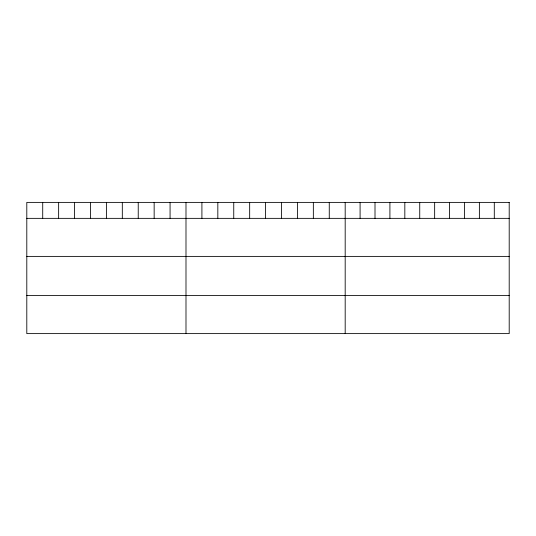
<?xml version="1.0" encoding="UTF-8"?>
<svg xmlns="http://www.w3.org/2000/svg" width="536" height="536" viewBox="0 0 536 536"><rect width="100%" height="100%" fill="white"/><g stroke="black" fill="none" stroke-linecap="round" stroke-linejoin="round"><path stroke-width="0.8" d="M26.8 218.353L509.2 218.353M26.8 256.389L509.2 256.389M26.8 295.577L509.2 295.577M494.293 202.387L494.293 218.353M479.378 202.387L479.378 218.353M464.471 202.387L464.471 218.353M449.557 202.387L449.557 218.353M434.649 202.387L434.649 218.353M419.735 202.387L419.735 218.353M404.827 202.387L404.827 218.353M389.913 202.387L389.913 218.353M375.006 202.387L375.006 218.353M360.092 202.387L360.092 218.353M345.184 202.387L345.184 333.613M329.265 202.387L329.265 218.353M313.346 202.387L313.346 218.353M297.426 202.387L297.426 218.353M281.507 202.387L281.507 218.353M265.588 202.387L265.588 218.353M249.669 202.387L249.669 218.353M233.75 202.387L233.75 218.353M217.83 202.387L217.83 218.353M201.911 202.387L201.911 218.353M185.992 202.387L185.992 333.613M170.073 202.387L170.073 218.353M154.154 202.387L154.154 218.353M138.234 202.387L138.234 218.353M122.315 202.387L122.315 218.353M106.396 202.387L106.396 218.353M90.477 202.387L90.477 218.353M74.558 202.387L74.558 218.353M58.638 202.387L58.638 218.353M42.719 202.387L42.719 218.353M509.2 202.387L26.8 202.387L26.8 333.613L509.2 333.613L509.2 202.387"/></g></svg>
